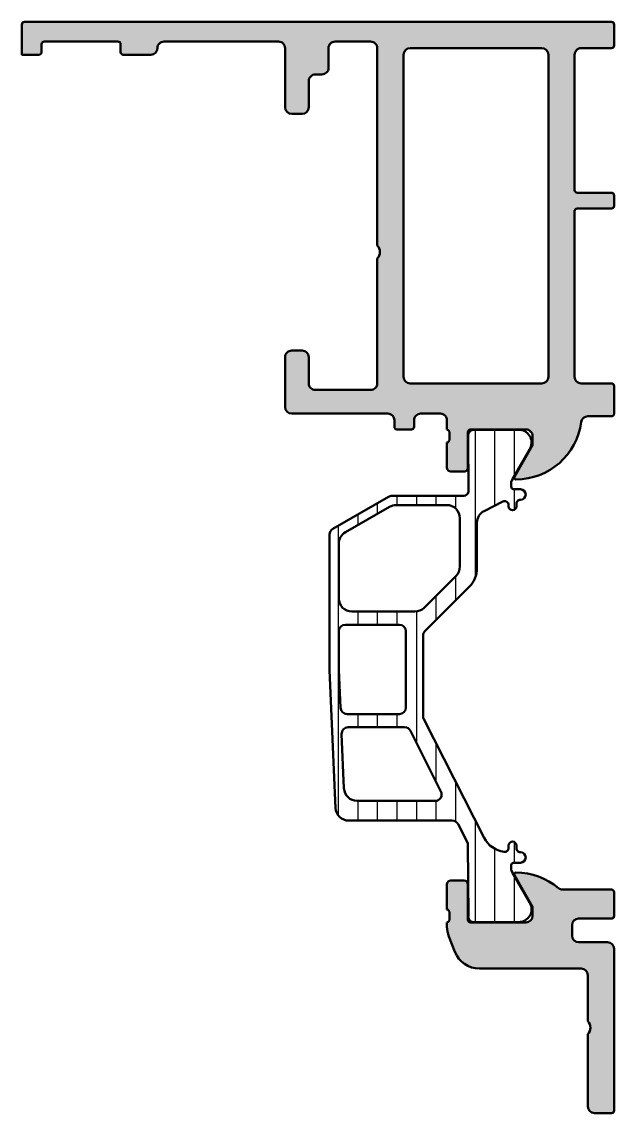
# Model space of a CAD drawing. Extents: x -30 to 15, y 0 to 83.
import ezdxf

# ---------------------------------------------------------------- set-up
doc = ezdxf.new("R2010")
doc.units = 0
for name, color, linetype, lineweight in [('0S-Alu contour', 7, 'Continuous', 50), ('0S-Alu hatch', 252, 'Continuous', 25), ('0S-Plastic contour', 254, 'Continuous', 50), ('0S-Plastic hatch', 253, 'Continuous', 25)]:
    doc.layers.add(name, color=color, linetype=linetype, lineweight=lineweight)

# ---------------------------------------------------------------- blocks, each defined once
blk = doc.blocks.new('469890__F320D2A3_C5F4_4A1F_A463_0040E91CF387_')
at = {"layer": '0S-Alu hatch'}
h = blk.add_hatch(color=256, dxfattribs=at)
edge = h.paths.add_edge_path()
edge.add_line((14.8, 69.99999999999999), (12.2, 69.99999999999999))
edge.add_ellipse((12.19999999999999, 70.19999999999997), major_axis=(-0.1999999999999886, 0), ratio=1, start_angle=0, end_angle=90.00000000000199, ccw=False)
edge.add_line((12, 70.19999999999999), (12, 80.5))
edge.add_ellipse((12.5, 80.5), major_axis=(-0.4999999999999965, 0), ratio=1, start_angle=269.9999999999996, end_angle=360, ccw=False)
edge.add_line((12.5, 81), (14.8, 81))
edge.add_arc((14.8, 81.2), 0.2000000000000028, 270, 360)
edge.add_line((15, 81.2), (15, 82.79999999999998))
edge.add_arc((14.8, 82.79999999999998), 0.1999999999999975, 0, 89.99999999999947)
edge.add_line((14.8, 83), (-29.8, 83))
edge.add_arc((-29.8, 82.79999999999998), 0.2000000000000028, 90, 180)
edge.add_line((-30.00000000000001, 82.79999999999998), (-30, 80.5))
edge.add_line((-30, 80.5), (-28.69999999999999, 80.5))
edge.add_arc((-28.7, 80.69999999999997), 0.1999999999999886, 270.0000000000021, 360)
edge.add_line((-28.50000000000001, 80.69999999999997), (-28.5, 81.3))
edge.add_ellipse((-28.30000000000001, 81.3), major_axis=(-0.1999999999999922, 0), ratio=1, start_angle=269.99999999999693, end_angle=360, ccw=False)
edge.add_line((-28.3, 81.5), (-22.7, 81.5))
edge.add_ellipse((-22.69999999999999, 81.3), major_axis=(-0.1999999999999886, 0), ratio=1, start_angle=180, end_angle=270.00000000000307, ccw=False)
edge.add_line((-22.5, 81.3), (-22.5, 80.7))
edge.add_arc((-22.29999999999999, 80.7), 0.1999999999999957, 180, 269.999999999998)
edge.add_line((-22.3, 80.5), (-20.2, 80.5))
edge.add_arc((-20.2, 81), 0.5, 270, 360)
edge.add_ellipse((-19.20000000000001, 81.00000000000001), major_axis=(-0.4999999999999858, 0), ratio=1, start_angle=269.9999999999992, end_angle=360, ccw=False)
edge.add_line((-19.2, 81.5), (-10.49999999999998, 81.5))
edge.add_ellipse((-10.49999999999998, 81), major_axis=(-0.5, 0), ratio=1, start_angle=180, end_angle=270.0000000000004, ccw=False)
edge.add_line((-9.999999999999986, 81), (-9.999999999999986, 76.5))
edge.add_arc((-9.499999999999986, 76.5), 0.4999999999999965, 180, 269.9999999999992)
edge.add_line((-9.499999999999991, 76), (-8.699999999999976, 76))
edge.add_arc((-8.699999999999982, 76.5), 0.5, 270.0000000000004, 360)
edge.add_line((-8.199999999999982, 76.5), (-8.199999999999985, 78.5))
edge.add_ellipse((-7.699999999999982, 78.5), major_axis=(-0.5000000000000027, 0), ratio=1, start_angle=269.9999999999999, end_angle=360, ccw=False)
edge.add_line((-7.699999999999981, 79), (-7.199999999999985, 79))
edge.add_arc((-7.199999999999981, 79.5), 0.5, 269.9999999999996, 360)
edge.add_line((-6.699999999999981, 79.5), (-6.699999999999981, 81))
edge.add_ellipse((-6.199999999999986, 81), major_axis=(-0.4999999999999947, 0), ratio=1, start_angle=269.9999999999994, end_angle=360, ccw=False)
edge.add_line((-6.199999999999981, 81.5), (-3.499999999999971, 81.5))
edge.add_ellipse((-3.499999999999964, 81), major_axis=(-0.5, 0), ratio=1, start_angle=180, end_angle=270.0000000000008, ccw=False)
edge.add_line((-2.999999999999968, 81), (-2.999999999999971, 65.99999999999999))
edge.add_ellipse((-3.52499999999997, 65.49999999999999), major_axis=(-0.724999999999999, 0), ratio=1, start_angle=136.3971810272964, end_angle=223.6028189727038, ccw=False)
edge.add_line((-2.999999999999971, 64.99999999999999), (-2.999999999999971, 55.49999999999998))
edge.add_ellipse((-3.499999999999966, 55.49999999999998), major_axis=(-0.4999999999999947, 0), ratio=1, start_angle=89.99999999999937, end_angle=180, ccw=False)
edge.add_line((-3.499999999999971, 54.99999999999999), (-7.699999999999981, 54.99999999999999))
edge.add_ellipse((-7.699999999999985, 55.49999999999998), major_axis=(-0.4999999999999929, 0), ratio=1, start_angle=0, end_angle=90.0000000000004, ccw=False)
edge.add_line((-8.199999999999982, 55.49999999999998), (-8.199999999999982, 57.49999999999999))
edge.add_arc((-8.699999999999976, 57.49999999999999), 0.4999999999999965, 0, 90)
edge.add_line((-8.699999999999976, 57.99999999999998), (-9.49999999999999, 57.99999999999998))
edge.add_arc((-9.499999999999996, 57.49999999999999), 0.5, 89.9999999999992, 180)
edge.add_line((-9.999999999999996, 57.49999999999999), (-9.999999999999986, 53.69999999999998))
edge.add_arc((-9.499999999999986, 53.69999999999998), 0.5, 180, 269.9999999999996)
edge.add_line((-9.49999999999999, 53.19999999999998), (-2.199999999999985, 53.19999999999999))
edge.add_ellipse((-2.199999999999979, 52.69999999999999), major_axis=(-0.4999999999999929, 0), ratio=1, start_angle=180, end_angle=270.0000000000006, ccw=False)
edge.add_line((-1.699999999999985, 52.69999999999999), (-1.699999999999985, 52.19999999999998))
edge.add_arc((-1.499999999999985, 52.19999999999998), 0.1999999999999993, 180, 270)
edge.add_line((-1.499999999999985, 51.99999999999999), (-0.3999999999999879, 51.99999999999999))
edge.add_arc((-0.3999999999999844, 52.19999999999998), 0.2000000000000028, 269.999999999999, 360)
edge.add_line((-0.1999999999999815, 52.19999999999998), (-0.1999999999999868, 52.69999999999999))
edge.add_ellipse((0.3000000000000078, 52.69999999999999), major_axis=(-0.4999999999999947, 0), ratio=1, start_angle=269.9999999999996, end_angle=360, ccw=False)
edge.add_line((0.3000000000000114, 53.19999999999998), (1.800000000000014, 53.19999999999999))
edge.add_ellipse((1.80000000000002, 52.69999999999999), major_axis=(-0.4999999999999929, 0), ratio=1, start_angle=180, end_angle=270.0000000000006, ccw=False)
edge.add_line((2.300000000000014, 52.69999999999999), (2.300000000000014, 51.99999999999999))
edge.add_ellipse((2.200000000000012, 51.71715728752537), major_axis=(-0.3000000000000003, 0), ratio=1, start_angle=180, end_angle=250.5287793655088, ccw=False)
edge.add_line((2.500000000000014, 51.71715728752537), (2.500000000000015, 51.2828427124746))
edge.add_ellipse((2.200000000000013, 51.2828427124746), major_axis=(-0.300000000000002, 0), ratio=1, start_angle=109.471220634491, end_angle=180, ccw=False)
edge.add_line((2.300000000000014, 50.99999999999998), (2.300000000000013, 49.10000000000002))
edge.add_arc((2.600000000000052, 49.10000000000002), 0.3000000000000398, 180, 270)
edge.add_line((2.600000000000052, 48.79999999999999), (3.589999999999973, 48.79999999999999))
edge.add_arc((3.589999999999976, 49.10000000000002), 0.3000000000000398, 269.9999999999993, 360)
edge.add_line((3.890000000000016, 49.10000000000002), (3.890000000000014, 51.79999999999998))
edge.add_ellipse((4.090000000000018, 51.79999999999998), major_axis=(-0.2000000000000037, 0), ratio=1, start_angle=270.0000000000008, end_angle=360, ccw=False)
edge.add_line((4.090000000000015, 51.99999999999999), (8.30000000000002, 51.99999999999999))
edge.add_ellipse((8.300000000000026, 51.49999999999999), major_axis=(-0.4999999999999929, 0), ratio=1, start_angle=180, end_angle=270.0000000000006, ccw=False)
edge.add_line((8.800000000000022, 51.49999999999998), (8.800000000000022, 50.79999999999998))
edge.add_line((8.800000000000022, 50.79999999999998), (7.418504542377655, 48.40717967697242))
edge.add_arc((7.538119784648317, 48.33811978464828), 0.138119784648302, 150.0000000000003, 269.9999999999997)
edge.add_arc((7.538119784648313, 53.19999999999997), 5, 270, 352.6879780737332)
edge.add_ellipse((12.99339246344265, 52.49999999999999), major_axis=(-0.4999999999999994, 0), ratio=1, start_angle=269.99999999999983, end_angle=352.6879780737332, ccw=False)
edge.add_line((12.99339246344266, 52.99999999999998), (14.8, 52.99999999999998))
edge.add_arc((14.8, 53.19999999999999), 0.2000000000000028, 270.0000000000005, 360)
edge.add_line((15, 53.19999999999999), (15, 55.29999999999998))
edge.add_arc((14.8, 55.29999999999998), 0.2000000000000028, 0, 90)
edge.add_line((14.8, 55.49999999999998), (12.5, 55.49999999999998))
edge.add_ellipse((12.5, 55.99999999999997), major_axis=(-0.4999999999999929, 0), ratio=1, start_angle=0, end_angle=90.0000000000004, ccw=False)
edge.add_line((12, 55.99999999999998), (12, 68.59999999999998))
edge.add_ellipse((12.19999999999999, 68.6), major_axis=(-0.1999999999999886, 0), ratio=1, start_angle=269.9999999999964, end_angle=360, ccw=False)
edge.add_line((12.2, 68.79999999999998), (14.8, 68.79999999999998))
edge.add_arc((14.8, 68.99999999999999), 0.2000000000000028, 270, 360)
edge.add_line((15, 68.99999999999999), (15, 69.79999999999998))
edge.add_arc((14.8, 69.79999999999998), 0.1999999999999993, 0, 90)
edge = h.paths.add_edge_path()
edge.add_line((-0.4999999999999752, 81), (9.5, 81))
edge.add_ellipse((9.5, 80.5), major_axis=(-0.5, 0), ratio=1, start_angle=180, end_angle=270, ccw=False)
edge.add_line((10, 80.5), (10, 55.99999999999998))
edge.add_ellipse((9.500000000000002, 55.99999999999998), major_axis=(-0.5, 0), ratio=1, start_angle=90, end_angle=180, ccw=False)
edge.add_line((9.500000000000002, 55.49999999999998), (-0.4999999999999734, 55.49999999999998))
edge.add_ellipse((-0.4999999999999716, 55.99999999999998), major_axis=(-0.5, 0), ratio=1, start_angle=0, end_angle=89.99999999999977, ccw=False)
edge.add_line((-0.9999999999999715, 55.99999999999998), (-0.9999999999999751, 80.5))
edge.add_ellipse((-0.4999999999999752, 80.5), major_axis=(-0.5, 0), ratio=1, start_angle=270, end_angle=360, ccw=False)
at = {"layer": '0S-Alu contour', "color": 7}
for points in [[(-30.00000000000001, 82.79999999999998), (-30, 80.5), (-28.69999999999999, 80.5)], [(14.8, 83), (-29.8, 83)], [(15, 81.2), (15, 82.79999999999998)], [(-28.3, 81.5), (-22.7, 81.5)], [(-19.2, 81.5), (-10.49999999999998, 81.5)], [(-6.199999999999981, 81.5), (-3.499999999999971, 81.5)], [(-28.50000000000001, 80.69999999999997), (-28.5, 81.3)], [(-22.5, 81.3), (-22.5, 80.7)], [(-9.999999999999986, 81), (-9.999999999999986, 76.5)], [(-6.699999999999981, 79.5), (-6.699999999999981, 81)], [(-2.999999999999968, 81), (-2.999999999999971, 65.99999999999999)], [(-0.4999999999999752, 81), (9.5, 81)], [(12.5, 81), (14.8, 81)], [(-22.3, 80.5), (-20.2, 80.5)], [(-0.9999999999999715, 55.99999999999998), (-0.9999999999999751, 80.5)], [(10, 80.5), (10, 55.99999999999998)], [(12, 70.19999999999999), (12, 80.5)], [(-7.699999999999981, 79), (-7.199999999999985, 79)], [(-8.199999999999982, 76.5), (-8.199999999999985, 78.5)], [(-9.499999999999991, 76), (-8.699999999999976, 76)], [(14.8, 69.99999999999999), (12.2, 69.99999999999999)], [(15, 68.99999999999999), (15, 69.79999999999998)], [(12, 55.99999999999998), (12, 68.59999999999998)], [(12.2, 68.79999999999998), (14.8, 68.79999999999998)], [(-2.999999999999971, 64.99999999999999), (-2.999999999999971, 55.49999999999998)], [(-9.999999999999996, 57.49999999999999), (-9.999999999999986, 53.69999999999998)], [(-8.699999999999976, 57.99999999999998), (-9.49999999999999, 57.99999999999998)], [(-8.199999999999982, 55.49999999999998), (-8.199999999999982, 57.49999999999999)], [(-3.499999999999971, 54.99999999999999), (-7.699999999999981, 54.99999999999999)], [(9.500000000000002, 55.49999999999998), (-0.4999999999999737, 55.49999999999998)], [(14.8, 55.49999999999998), (12.5, 55.49999999999998)], [(15, 53.19999999999999), (15, 55.29999999999998)], [(-9.49999999999999, 53.19999999999998), (-2.199999999999985, 53.19999999999999)], [(0.3000000000000114, 53.19999999999998), (1.800000000000014, 53.19999999999999)], [(-1.699999999999985, 52.69999999999999), (-1.699999999999985, 52.19999999999998)], [(-0.1999999999999815, 52.19999999999998), (-0.1999999999999868, 52.69999999999999)], [(2.300000000000014, 52.69999999999999), (2.300000000000014, 51.99999999999999)], [(12.99339246344266, 52.99999999999998), (14.8, 52.99999999999998)], [(-1.499999999999985, 51.99999999999999), (-0.3999999999999879, 51.99999999999999)], [(2.500000000000014, 51.71715728752537), (2.500000000000015, 51.2828427124746)], [(3.890000000000016, 49.10000000000002), (3.890000000000014, 51.79999999999998)], [(4.090000000000015, 51.99999999999999), (8.30000000000002, 51.99999999999999)], [(8.800000000000022, 51.49999999999998), (8.800000000000022, 50.79999999999998), (7.418504542377655, 48.40717967697242)], [(2.300000000000014, 50.99999999999998), (2.300000000000013, 49.10000000000002)], [(2.600000000000052, 48.79999999999999), (3.589999999999973, 48.79999999999999)]]:
    blk.add_lwpolyline(points, dxfattribs=at)
for centre, radius, start, end in [((-29.8, 82.79999999999998), 0.2000000000000028, 90, 180), ((14.8, 82.79999999999998), 0.1999999999999975, 0, 89.99999999999947), ((-28.7, 80.69999999999997), 0.1999999999999886, 270.0000000000021, 0), ((-22.29999999999999, 80.7), 0.1999999999999957, 180, 269.999999999998), ((-20.2, 81), 0.5, 270, 0), ((14.8, 81.2), 0.2000000000000028, 270, 0), ((-7.199999999999981, 79.5), 0.5, 269.9999999999996, 0), ((-9.499999999999986, 76.5), 0.4999999999999965, 180, 269.9999999999992), ((-8.699999999999982, 76.5), 0.5, 270.0000000000004, 0), ((14.8, 69.79999999999998), 0.1999999999999993, 0, 90), ((14.8, 68.99999999999999), 0.2000000000000028, 270, 0), ((-9.499999999999996, 57.49999999999999), 0.5, 89.9999999999992, 180), ((-8.699999999999976, 57.49999999999999), 0.4999999999999965, 0, 90), ((14.8, 55.29999999999998), 0.2000000000000028, 0, 90), ((-9.499999999999986, 53.69999999999998), 0.5, 180, 269.9999999999996), ((14.8, 53.19999999999999), 0.2000000000000028, 270.0000000000005, 0), ((7.538119784648313, 53.19999999999997), 5, 270, 352.6879780737332), ((-1.499999999999985, 52.19999999999998), 0.1999999999999993, 180, 270), ((-0.3999999999999844, 52.19999999999998), 0.2000000000000028, 269.999999999999, 0), ((2.600000000000052, 49.10000000000002), 0.3000000000000398, 180, 270), ((3.589999999999976, 49.10000000000002), 0.3000000000000398, 269.9999999999993, 0), ((7.538119784648317, 48.33811978464828), 0.138119784648302, 150.0000000000003, 269.9999999999997)]:
    blk.add_arc(centre, radius, start, end, dxfattribs=at)
at = {"layer": '0S-Alu contour', "color": 7, "extrusion": (0, 0, -1)}
for centre, radius, start, end in [((28.30000000000001, 81.3), 0.1999999999999922, 0, 90.00000000000306), ((22.69999999999999, 81.3), 0.1999999999999886, 89.99999999999694, 180), ((19.20000000000001, 81.00000000000001), 0.4999999999999858, 0, 90.00000000000081), ((10.49999999999998, 81), 0.5, 89.99999999999959, 180), ((6.199999999999986, 81), 0.4999999999999947, 0, 90.00000000000063), ((3.499999999999964, 81), 0.5, 89.99999999999923, 180), ((0.4999999999999752, 80.5), 0.5, 0, 90), ((-9.5, 80.5), 0.5, 90, 180), ((-12.5, 80.5), 0.4999999999999965, 0, 90.0000000000004), ((7.699999999999982, 78.5), 0.5000000000000027, 0, 90.0000000000001), ((-12.19999999999999, 70.19999999999997), 0.1999999999999886, 269.999999999998, 0), ((-12.19999999999999, 68.6), 0.1999999999999886, 0, 90.00000000000357), ((3.52499999999997, 65.49999999999999), 0.724999999999999, 136.3971810272962, 223.6028189727037), ((0.4999999999999716, 55.99999999999998), 0.5, 270.0000000000002, 0), ((-9.500000000000002, 55.99999999999998), 0.5, 180, 270), ((-12.5, 55.99999999999997), 0.4999999999999929, 269.9999999999996, 0), ((7.699999999999985, 55.49999999999998), 0.4999999999999929, 269.9999999999996, 0), ((3.499999999999966, 55.49999999999998), 0.4999999999999947, 180, 270.0000000000006), ((2.199999999999979, 52.69999999999999), 0.4999999999999929, 89.99999999999939, 180), ((-0.3000000000000078, 52.69999999999999), 0.4999999999999947, 0, 90.0000000000004), ((-1.80000000000002, 52.69999999999999), 0.4999999999999929, 89.99999999999939, 180), ((-12.99339246344265, 52.49999999999999), 0.4999999999999994, 7.312021926266812, 90.00000000000018), ((-2.200000000000012, 51.71715728752537), 0.3000000000000003, 109.4712206344912, 180), ((-4.090000000000018, 51.79999999999998), 0.2000000000000037, 0, 89.99999999999923), ((-8.300000000000026, 51.49999999999999), 0.4999999999999929, 89.99999999999939, 180), ((-2.200000000000013, 51.2828427124746), 0.300000000000002, 180, 250.528779365509)]:
    blk.add_arc(centre, radius, start, end, dxfattribs=at)
blk = doc.blocks.new('278063__EA2DD92D_3CEA_417A_B989_FD24A92761B2___22D76DDE_2ACF_4B44_8B21_E3C21CCFCB9C_')
at = {"layer": '0S-Plastic hatch'}
h = blk.add_hatch(dxfattribs=at)
h.set_pattern_fill('ANSI31', color=256, scale=0.4680000000000001, angle=45, style=0)
h.set_pattern_definition([(90, (0, 0), (-1.4859, 0), [])])
edge = h.paths.add_edge_path()
edge.add_arc((2.580029903480962, 41.43994949366308), 1.999999999999999, 314.9999999999978, 360)
edge.add_line((4.580029903480962, 41.43994949366308), (4.580029903481079, 44.90247913859533))
edge.add_ellipse((5.580029903481013, 44.90247913859528), major_axis=(-0.9999999999999333, 0), ratio=1, start_angle=296.98646930829665, end_angle=360, ccw=False)
edge.add_line((5.126249832151797, 45.79359285011829), (6.543930131075843, 46.51551538239348))
edge.add_ellipse((6.680064152474612, 46.24818126893651), major_axis=(-0.3000000000000395, 0), ratio=1, start_angle=180, end_angle=296.9864693082918, ccw=False)
edge.add_line((6.980064152474648, 46.24818126893652), (6.98006415247465, 46.15000000000214))
edge.add_arc((7.28006415247465, 46.15000000000214), 0.3000000000000007, 180, 360)
edge.add_line((7.580064152474651, 46.15000000000214), (7.580064152474652, 46.35000000000214))
edge.add_ellipse((7.880064152474712, 46.35000000000215), major_axis=(-0.3000000000000602, 0), ratio=1, start_angle=269.99999999999847, end_angle=360, ccw=False)
edge.add_arc((7.880064152474692, 47.05000000000217), 0.399999999999963, 270.0000000000041, 450.000000000004)
edge.add_line((7.880064152474663, 47.45000000000214), (7.380029903480863, 47.45000000000221))
edge.add_ellipse((7.380029903481022, 47.65000000000212), major_axis=(-0.1999999999999176, 0), ratio=1, start_angle=0, end_angle=89.99999999995453, ccw=False)
edge.add_line((7.180029903481107, 47.65000000000212), (7.179952298082841, 47.92581878700405))
edge.add_ellipse((7.679952297977736, 47.92580853271039), major_axis=(-0.5000000000000462, 0), ratio=1, start_angle=330.0000034006584, end_angle=359.9988249444108, ccw=False)
edge.add_line((7.246939581247309, 48.17580850700995), (8.56545643420597, 50.45954699999999))
edge.add_arc((7.737473940962789, 50.99923288204132), 0.9883399518343455, 326.9033564916662, 442.4978808121661)
edge.add_line((7.866514434205978, 51.97911267645259), (4.389972936106495, 51.97911267645259))
edge.add_arc((4.365903519223754, 51.51296053036521), 0.4667731356140224, 87.04420029355354, 182.8786305861453)
edge.add_line((3.899719377930523, 51.48951897457982), (3.940160856362808, 47.25004182869399))
edge.add_ellipse((3.547575014596094, 47.3537779694903), major_axis=(-0.4060601310926636, 0), ratio=1, start_angle=96.07742021302982, end_angle=165.1985693329923, ccw=False)
edge.add_line((3.590565495158876, 46.95000000000216), (-1.885995500303192, 46.95000000000216))
edge.add_arc((-1.885995500303295, 46.45000000000179), 0.5000000000003695, 89.99999999998818, 119.9999999999907)
edge.add_line((-2.135995500303409, 46.88301270189437), (-6.369970096518791, 44.43852632902733))
edge.add_arc((-6.11997009651893, 44.00551362713493), 0.5000000000000888, 119.9999999999758, 180)
edge.add_line((-6.619970096519018, 44.00551362713493), (-6.619970096519022, 33.70188277422022))
edge.add_line((-6.619970096519022, 33.70188277422022), (-6.161726575845658, 23.20638061263664))
edge.add_arc((-5.162678354263963, 23.250000000002), 0.9999999999998387, 182.5000000000017, 270.0000000000061)
edge.add_line((-5.162678354263857, 22.25000000000216), (2.6975255677737, 22.25000000000215))
edge.add_ellipse((2.697525567773734, 21.75000000000233), major_axis=(-0.4999999999998153, 0), ratio=1, start_angle=207.0072193886972, end_angle=270.00000000000387, ccw=False)
edge.add_line((3.143000224452508, 21.97705138241773), (3.858015925240492, 20.57419106754011))
edge.add_ellipse((3.590731131233061, 20.43796023809089), major_axis=(-0.3000000000000312, 0), ratio=1, start_angle=179.9920113084649, end_angle=207.0072193886806, ccw=False)
edge.add_line((3.890731128317026, 20.43791840939996), (3.922440023952276, 15.00999861706367))
edge.add_arc((4.348322660453181, 14.95199174627387), 0.4298148637864751, 172.2438200066981, 273.1549616102089)
edge.add_line((4.371978228656871, 14.52282833773961), (7.866514434205968, 14.54285354979402))
edge.add_arc((7.763878146151515, 15.50265547050003), 0.9652740204815152, 276.1037214403812, 393.858579888591)
edge.add_line((8.56545643420596, 16.04045299999998), (7.246939581247318, 18.32419149298999))
edge.add_ellipse((7.679952297977697, 18.57419146728955), major_axis=(-0.5000000000000017, 0), ratio=1, start_angle=0.001175055589214935, end_angle=29.999996599344513, ccw=False)
edge.add_line((7.179952298082847, 18.57418121299509), (7.180029903480988, 18.84999999957519))
edge.add_ellipse((7.380029903694438, 18.84999999978871), major_axis=(-0.2000000002134499, 0), ratio=1, start_angle=270.00000006120126, end_angle=360, ccw=False)
edge.add_line((7.380029903480806, 19.05000000000216), (7.880064152474659, 19.05000000000221))
edge.add_arc((7.880064152474687, 19.45000000000217), 0.3999999999999559, 269.999999999996, 449.999999999996)
edge.add_ellipse((7.880064152474712, 20.15000000000219), major_axis=(-0.3000000000000647, 0), ratio=1, start_angle=0, end_angle=90.00000000000028, ccw=False)
edge.add_line((7.580064152474646, 20.15000000000219), (7.580064152474649, 20.35000000000219))
edge.add_arc((7.280064152474649, 20.35000000000219), 0.2999999999999998, 0, 180)
edge.add_line((6.980064152474649, 20.35000000000219), (6.98006415247465, 20.16557835962522))
edge.add_ellipse((6.680064152474631, 20.16557835962521), major_axis=(-0.3000000000000184, 0), ratio=1, start_angle=82.23741734384441, end_angle=180, ccw=False)
edge.add_ellipse((6.909680653253108, 21.85000000000221), major_axis=(-2.000000000000053, 0), ratio=1, start_angle=27.00721938869009, end_angle=82.23741734384112, ccw=False)
edge.add_line((5.12778202653719, 20.94179447034048), (0.5345552468021318, 29.95370226400082))
edge.add_ellipse((0.98002990348027, 30.18075364641627), major_axis=(-0.4999999999992688, 0), ratio=1, start_angle=0, end_angle=27.007219388734995, ccw=False)
edge.add_line((0.4800299034810021, 30.18075364641627), (0.4800299034810003, 36.30441558773063))
edge.add_ellipse((0.9800299034809992, 36.30441558773063), major_axis=(-0.499999999999999, 0), ratio=1, start_angle=314.9999999999972, end_angle=360, ccw=False)
edge.add_line((0.6264765128877415, 36.65796897832392), (3.994243465854003, 40.02573593128993))
edge = h.paths.add_edge_path()
edge.add_ellipse((2.280029903481063, 41.56421356237527), major_axis=(-1.000000000000006, 0), ratio=1, start_angle=135.0000000000006, end_angle=180, ccw=False)
edge.add_line((2.987136684667621, 40.85710678118872), (0.5729231222945144, 38.44289321881562))
edge.add_ellipse((-0.1341836588920273, 39.15000000000217), major_axis=(-1, 0), ratio=1, start_angle=89.99999999999937, end_angle=134.9999999999996, ccw=False)
edge.add_line((-0.134183658892038, 38.15000000000217), (-4.919970096518976, 38.15000000000217))
edge.add_ellipse((-4.919970096518976, 39.15000000000217), major_axis=(-1, 0), ratio=1, start_angle=0, end_angle=90, ccw=False)
edge.add_line((-5.919970096518976, 39.15000000000217), (-5.919970096518975, 43.31269330410753))
edge.add_ellipse((-4.91997009651898, 43.31269330410753), major_axis=(-0.9999999999999941, 0), ratio=1, start_angle=300, end_angle=360, ccw=False)
edge.add_line((-5.419970096518976, 44.17871870789197), (-2.064456469386027, 46.11602540378661))
edge.add_ellipse((-1.564456469386019, 45.25000000000217), major_axis=(-1, 0), ratio=1, start_angle=270.0000000000004, end_angle=300.00000000000057, ccw=False)
edge.add_line((-1.564456469386026, 46.25000000000218), (2.280029903481068, 46.25000000000218))
edge.add_ellipse((2.280029903481068, 45.25000000000217), major_axis=(-1, 0), ratio=1, start_angle=180, end_angle=270, ccw=False)
edge.add_line((3.280029903481068, 45.25000000000217), (3.28002990348107, 41.56421356237527))
edge = h.paths.add_edge_path()
edge.add_line((-5.20698909751918, 29.35000000000216), (-0.9216348549593469, 29.35000000000215))
edge.add_ellipse((-0.9216348549593575, 28.85000000000207), major_axis=(-0.5000000000000808, 0), ratio=1, start_angle=206.7367475977945, end_angle=269.99999999999875, ccw=False)
edge.add_line((-0.4750933417511299, 29.07494594235665), (1.842163406444043, 24.47494594235659))
edge.add_ellipse((1.395621893235958, 24.25000000000208), major_axis=(-0.4999999999999219, 0), ratio=1, start_angle=89.99999999999818, end_angle=206.7367475977945, ccw=False)
edge.add_line((1.395621893235942, 23.75000000000216), (-4.527502889012634, 23.75000000000217))
edge.add_ellipse((-4.527502889012612, 24.75000000000214), major_axis=(-0.9999999999999676, 0), ratio=1, start_angle=2.5000000000030127, end_angle=89.9999999999988, ccw=False)
edge.add_line((-5.526551110594436, 24.70638061263675), (-5.706513208310141, 28.82819030631974))
edge.add_ellipse((-5.206989097519365, 28.85000000000232), major_axis=(-0.4999999999998437, 0), ratio=1, start_angle=-90.00000000002109, end_angle=2.499999999990507, ccw=False)
edge = h.paths.add_edge_path()
edge.add_line((-5.419970096518976, 37.15000000000217), (-1.319970096518954, 37.15000000000217))
edge.add_ellipse((-1.319970096518954, 36.65000000000218), major_axis=(-0.5, 0), ratio=1, start_angle=180, end_angle=270, ccw=False)
edge.add_line((-0.8199700965189543, 36.65000000000218), (-0.8199700965189578, 30.85000000000216))
edge.add_ellipse((-1.319970096518957, 30.85000000000216), major_axis=(-0.5, 0), ratio=1, start_angle=90.0000000000004, end_angle=180, ccw=False)
edge.add_line((-1.319970096518954, 30.35000000000215), (-5.294310983336185, 30.35000000000216))
edge.add_ellipse((-5.294310983336199, 30.85000000000218), major_axis=(-0.5000000000000155, 0), ratio=1, start_angle=2.500000000001819, end_angle=90.00000000000159, ccw=False)
edge.add_line((-5.793835094127143, 30.82819030631949), (-5.919970096518976, 33.7171568285533))
edge.add_line((-5.919970096518976, 33.7171568285533), (-5.919970096518976, 36.65000000000217))
edge.add_ellipse((-5.419970096518969, 36.65000000000217), major_axis=(-0.5000000000000071, 0), ratio=1, start_angle=270.0000000000008, end_angle=360, ccw=False)
at = {"layer": '0S-Alu contour', "color": 7}
for points in [[(-5.419970096518976, 44.17871870789197), (-2.064456469386027, 46.11602540378661)], [(-1.564456469386026, 46.25000000000218), (2.280029903481068, 46.25000000000218)], [(3.280029903481068, 45.25000000000217), (3.28002990348107, 41.56421356237527)], [(-5.919970096518976, 39.15000000000217), (-5.919970096518975, 43.31269330410753)], [(2.987136684667621, 40.85710678118872), (0.5729231222945143, 38.44289321881562)], [(-0.134183658892038, 38.15000000000217), (-4.919970096518976, 38.15000000000217)], [(-5.793835094127143, 30.82819030631949), (-5.919970096518976, 33.7171568285533), (-5.919970096518976, 36.65000000000217)], [(-5.419970096518976, 37.15000000000217), (-1.319970096518954, 37.15000000000217)], [(-0.8199700965189543, 36.65000000000218), (-0.8199700965189578, 30.85000000000216)], [(-1.319970096518954, 30.35000000000215), (-5.294310983336185, 30.35000000000216)], [(-5.20698909751918, 29.35000000000216), (-0.9216348549593469, 29.35000000000215)], [(-0.4750933417511299, 29.07494594235665), (1.842163406444043, 24.47494594235659)], [(-5.526551110594436, 24.70638061263675), (-5.706513208310141, 28.82819030631974)], [(1.395621893235942, 23.75000000000216), (-4.527502889012634, 23.75000000000217)]]:
    blk.add_lwpolyline(points, dxfattribs=at)
at = {"layer": '0S-Alu contour', "color": 7, "extrusion": (0, 0, -1)}
for centre, radius, start, end in [((1.564456469386019, 45.25000000000217), 1, 59.99999999999946, 89.99999999999959), ((-2.280029903481068, 45.25000000000217), 1, 90, 180), ((4.91997009651898, 43.31269330410753), 0.9999999999999941, 0, 60.00000000000003), ((-2.280029903481063, 41.56421356237527), 1.000000000000006, 180, 224.9999999999995), ((4.919970096518976, 39.15000000000217), 1, 270, 0), ((0.1341836588920273, 39.15000000000217), 1, 225.0000000000004, 270.0000000000006), ((5.419970096518969, 36.65000000000217), 0.5000000000000071, 0, 89.9999999999992), ((1.319970096518954, 36.65000000000218), 0.5, 90, 180), ((5.294310983336199, 30.85000000000218), 0.5000000000000155, 269.9999999999984, 357.4999999999982), ((1.319970096518957, 30.85000000000216), 0.5, 180, 269.9999999999996), ((5.206989097519365, 28.85000000000232), 0.4999999999998437, 357.5000000000095, 90.00000000002115), ((0.9216348549593575, 28.85000000000207), 0.5000000000000808, 90.00000000000122, 153.2632524022055), ((4.527502889012612, 24.75000000000214), 0.9999999999999676, 270.0000000000012, 357.499999999997), ((-1.395621893235958, 24.25000000000208), 0.4999999999999219, 153.2632524022055, 270.0000000000018)]:
    blk.add_arc(centre, radius, start, end, dxfattribs=at)
at = {"layer": '0S-Plastic contour', "color": 7}
for points in [[(3.899719377930523, 51.48951897457982), (3.940160856362808, 47.25004182869399)], [(7.866514434205978, 51.97911267645259), (4.389972936106495, 51.97911267645259)], [(7.246939581247309, 48.17580850700995), (8.56545643420597, 50.45954699999999)], [(7.180029903481107, 47.65000000000212), (7.179952298082841, 47.92581878700405)], [(7.880064152474663, 47.45000000000214), (7.380029903480863, 47.45000000000221)], [(-2.135995500303409, 46.88301270189437), (-6.369970096518791, 44.43852632902733)], [(3.590565495158876, 46.95000000000216), (-1.885995500303192, 46.95000000000216)], [(5.126249832151797, 45.79359285011829), (6.543930131075843, 46.51551538239348)], [(6.980064152474648, 46.24818126893652), (6.98006415247465, 46.15000000000214)], [(7.580064152474651, 46.15000000000214), (7.580064152474652, 46.35000000000214)], [(4.580029903480962, 41.43994949366308), (4.580029903481079, 44.90247913859533)], [(-6.619970096519018, 44.00551362713493), (-6.619970096519022, 33.70188277422022), (-6.161726575845658, 23.20638061263664)], [(0.6264765128877415, 36.65796897832392), (3.994243465854003, 40.02573593128993)], [(0.4800299034810021, 30.18075364641627), (0.4800299034810003, 36.30441558773063)], [(5.12778202653719, 20.94179447034048), (0.5345552468021318, 29.95370226400082)], [(-5.162678354263857, 22.25000000000216), (2.6975255677737, 22.25000000000215)], [(3.143000224452508, 21.97705138241773), (3.858015925240492, 20.57419106754011)], [(3.890731128317026, 20.43791840939996), (3.922440023952276, 15.00999861706367)], [(6.980064152474649, 20.35000000000219), (6.98006415247465, 20.16557835962522)], [(7.580064152474646, 20.15000000000219), (7.580064152474649, 20.35000000000219)], [(7.179952298082847, 18.57418121299509), (7.180029903480988, 18.84999999957519)], [(8.56545643420596, 16.04045299999998), (7.246939581247318, 18.32419149298999)], [(7.380029903480806, 19.05000000000216), (7.880064152474659, 19.05000000000221)], [(4.371978228656871, 14.52282833773961), (7.866514434205968, 14.54285354979402)]]:
    blk.add_lwpolyline(points, dxfattribs=at)
for centre, radius, start, end in [((4.365903519223754, 51.51296053036521), 0.4667731356140224, 87.04420029355354, 182.8786305861453), ((7.737473940962789, 50.99923288204132), 0.9883399518343455, 326.9033564916662, 82.49788081216612), ((7.880064152474692, 47.05000000000217), 0.399999999999963, 270.0000000000041, 90.00000000000406), ((-1.885995500303295, 46.45000000000179), 0.5000000000003695, 89.99999999998818, 119.9999999999907), ((7.28006415247465, 46.15000000000214), 0.3000000000000007, 180, 0), ((-6.11997009651893, 44.00551362713493), 0.5000000000000888, 119.9999999999758, 180), ((2.580029903480962, 41.43994949366308), 1.999999999999999, 314.9999999999978, 0), ((-5.162678354263963, 23.250000000002), 0.9999999999998387, 182.5000000000017, 270.0000000000061), ((7.280064152474649, 20.35000000000219), 0.2999999999999998, 0, 180), ((7.880064152474687, 19.45000000000217), 0.3999999999999559, 269.999999999996, 89.99999999999605), ((7.763878146151515, 15.50265547050003), 0.9652740204815152, 276.1037214403812, 33.85857988859105), ((4.348322660453181, 14.95199174627387), 0.4298148637864751, 172.2438200066981, 273.1549616102089)]:
    blk.add_arc(centre, radius, start, end, dxfattribs=at)
at = {"layer": '0S-Plastic contour', "color": 7, "extrusion": (0, 0, -1)}
for centre, radius, start, end in [((-7.679952297977736, 47.92580853271039), 0.5000000000000462, 0.0011750555892266, 29.99999659934161), ((-7.380029903481022, 47.65000000000212), 0.1999999999999176, 270.0000000000455, 0), ((-3.547575014596094, 47.3537779694903), 0.4060601310926636, 194.8014306670078, 263.9225797869702), ((-6.680064152474612, 46.24818126893651), 0.3000000000000395, 63.01353069170818, 180), ((-7.880064152474712, 46.35000000000215), 0.3000000000000602, 0, 90.00000000000152), ((-5.580029903481013, 44.90247913859528), 0.9999999999999333, 0, 63.01353069170334), ((-0.9800299034809992, 36.30441558773063), 0.499999999999999, 0, 45.00000000000278), ((-0.98002990348027, 30.18075364641627), 0.4999999999992688, 332.992780611265, 0), ((-2.697525567773734, 21.75000000000233), 0.4999999999998153, 89.99999999999613, 152.9927806113028), ((-6.909680653253108, 21.85000000000221), 2.000000000000053, 277.762582656159, 332.9927806113099), ((-3.590731131233061, 20.43796023809089), 0.3000000000000312, 152.9927806113194, 180.0079886915352), ((-6.680064152474631, 20.16557835962521), 0.3000000000000185, 180, 277.7625826561557), ((-7.880064152474712, 20.15000000000219), 0.3000000000000647, 269.9999999999997, 0), ((-7.679952297977697, 18.57419146728955), 0.5000000000000017, 330.0000034006555, 359.9988249444108), ((-7.380029903694438, 18.84999999978871), 0.2000000002134499, 0, 89.99999993879875)]:
    blk.add_arc(centre, radius, start, end, dxfattribs=at)
blk = doc.blocks.new('469950__CCB624CE_188C_4FC9_8B9A_1F23D050B287_')
at = {"layer": '0S-Alu hatch'}
h = blk.add_hatch(color=256, dxfattribs=at)
edge = h.paths.add_edge_path()
edge.add_ellipse((14.50000000000001, 12.5), major_axis=(-0.5000000000000018, 0), ratio=1, start_angle=180, end_angle=269.99999999999983, ccw=False)
edge.add_line((15.00000000000001, 12.5), (15.00000000000001, 0.2000000000000028))
edge.add_ellipse((14.80000000000002, 0.1999999999999977), major_axis=(-0.1999999999999975, 0), ratio=1, start_angle=89.99999999999949, end_angle=180, ccw=False)
edge.add_line((14.80000000000002, 0), (13.50000000000002, 0))
edge.add_ellipse((13.50000000000002, 0.5000000000000013), major_axis=(-0.5000000000000013, 0), ratio=1, start_angle=0, end_angle=89.99999999999977, ccw=False)
edge.add_line((13.00000000000002, 0.5), (13.00000000000002, 6))
edge.add_arc((12.47500000000002, 6.5), 0.724999999999999, 316.3971810272963, 403.6028189727037)
edge.add_line((13.00000000000002, 7), (13.00000000000002, 10.5))
edge.add_arc((12.50000000000001, 10.5), 0.5, 0, 90)
edge.add_line((12.50000000000001, 11), (4.764700861520873, 11))
edge.add_ellipse((4.764700861520871, 13), major_axis=(-2, 0), ratio=1, start_angle=21.499999999999773, end_angle=90.00000000000011, ccw=False)
edge.add_line((2.903865725556821, 12.26699754655141), (2.439164864035966, 13.44670941076472))
edge.add_ellipse((4.300000000000064, 14.17971186421332), major_axis=(-2.000000000000045, 0), ratio=1, start_angle=0, end_angle=21.499999999999375, ccw=False)
edge.add_line((2.300000000000018, 14.17971186421332), (2.300000000000018, 14.5))
edge.add_arc((2.200000000000017, 14.78284271247462), 0.2999999999999999, 289.471220634491, 360)
edge.add_line((2.500000000000016, 14.78284271247462), (2.500000000000019, 15.21715728752538))
edge.add_arc((2.200000000000017, 15.21715728752538), 0.3000000000000025, 0, 70.52877936550881)
edge.add_line((2.30000000000002, 15.5), (2.30000000000002, 17.39999999999995))
edge.add_ellipse((2.60000000000006, 17.39999999999995), major_axis=(-0.3000000000000402, 0), ratio=1, start_angle=270.0000000000001, end_angle=360, ccw=False)
edge.add_line((2.60000000000006, 17.69999999999999), (3.58999999999998, 17.69999999999999))
edge.add_ellipse((3.589999999999979, 17.39999999999995), major_axis=(-0.3000000000000398, 0), ratio=1, start_angle=180, end_angle=269.99999999999994, ccw=False)
edge.add_line((3.89000000000002, 17.39999999999995), (3.890000000000021, 14.7))
edge.add_arc((4.090000000000024, 14.7), 0.2000000000000028, 180, 269.9999999999995)
edge.add_line((4.090000000000022, 14.5), (8.300000000000018, 14.5))
edge.add_arc((8.300000000000017, 15), 0.5, 270.0000000000002, 360)
edge.add_line((8.800000000000017, 15), (8.800000000000017, 15.7))
edge.add_line((8.800000000000017, 15.7), (7.418504542377651, 18.09282032302755))
edge.add_ellipse((7.538119784648312, 18.1618802153517), major_axis=(-0.1381197846482966, 0), ratio=1, start_angle=-89.9999999999992, end_angle=29.999999999999886, ccw=False)
edge.add_ellipse((7.538119784648324, 13.30000000000001), major_axis=(-4.999999999999982, 0), ratio=1, start_angle=229.7858289826298, end_angle=270.00000000000017, ccw=False)
edge.add_arc((11.08917596556125, 17.5), 0.5000000000000013, 229.7858289826284, 269.9999999999998)
edge.add_line((11.08917596556125, 17), (14.80000000000002, 17))
edge.add_ellipse((14.80000000000002, 16.79999999999999), major_axis=(-0.2000000000000028, 0), ratio=1, start_angle=180, end_angle=270.0000000000005, ccw=False)
edge.add_line((15.00000000000002, 16.79999999999999), (15.00000000000001, 15))
edge.add_ellipse((14.80000000000002, 14.99999999999999), major_axis=(-0.1999999999999922, 0), ratio=1, start_angle=89.9999999999979, end_angle=180, ccw=False)
edge.add_line((14.80000000000002, 14.79999999999999), (12.30000000000001, 14.79999999999999))
edge.add_arc((12.30000000000001, 14.29999999999999), 0.5, 90, 180)
edge.add_line((11.80000000000001, 14.29999999999999), (11.80000000000001, 13.5))
edge.add_arc((12.30000000000001, 13.5), 0.5, 180, 270)
edge.add_line((12.30000000000001, 13), (14.50000000000002, 13))
at = {"layer": '0S-Alu contour', "color": 7}
for points in [[(2.60000000000006, 17.69999999999999), (3.58999999999998, 17.69999999999999)], [(8.800000000000017, 15), (8.800000000000017, 15.7), (7.418504542377651, 18.09282032302755)], [(2.30000000000002, 15.5), (2.30000000000002, 17.39999999999995)], [(3.89000000000002, 17.39999999999995), (3.890000000000021, 14.7)], [(11.08917596556125, 17), (14.80000000000002, 17)], [(15.00000000000002, 16.79999999999999), (15.00000000000001, 15)], [(2.500000000000016, 14.78284271247462), (2.500000000000019, 15.21715728752538)], [(2.300000000000018, 14.17971186421332), (2.300000000000018, 14.5)], [(4.090000000000022, 14.5), (8.300000000000018, 14.5)], [(11.80000000000001, 14.29999999999999), (11.80000000000001, 13.5)], [(14.80000000000002, 14.79999999999999), (12.30000000000001, 14.79999999999999)], [(2.903865725556821, 12.26699754655141), (2.439164864035966, 13.44670941076472)], [(12.30000000000001, 13), (14.50000000000002, 13)], [(15.00000000000001, 12.5), (15.00000000000001, 0.2000000000000028)], [(12.50000000000001, 11), (4.764700861520873, 11)], [(13.00000000000002, 7), (13.00000000000002, 10.5)], [(13.00000000000002, 0.5), (13.00000000000002, 6)], [(14.80000000000002, 0), (13.50000000000002, 0)]]:
    blk.add_lwpolyline(points, dxfattribs=at)
at = {"layer": '0S-Alu contour', "color": 7, "extrusion": (0, 0, -1)}
for centre, radius, start, end in [((-7.538119784648312, 18.1618802153517), 0.1381197846482966, 330.0000000000001, 89.99999999999928), ((-7.538119784648324, 13.30000000000001), 4.999999999999982, 89.99999999999984, 130.2141710173702), ((-2.60000000000006, 17.39999999999995), 0.3000000000000402, 0, 89.99999999999991), ((-3.589999999999979, 17.39999999999995), 0.3000000000000398, 90.00000000000007, 180), ((-14.80000000000002, 16.79999999999999), 0.2000000000000028, 89.99999999999947, 180), ((-14.80000000000002, 14.99999999999999), 0.1999999999999922, 180, 270.0000000000021), ((-4.300000000000064, 14.17971186421332), 2.000000000000045, 338.5000000000006, 0), ((-14.50000000000001, 12.5), 0.5000000000000018, 90.00000000000018, 180), ((-4.764700861520871, 13), 2, 269.9999999999999, 338.5000000000002), ((-13.50000000000002, 0.5000000000000013), 0.5000000000000013, 270.0000000000002, 0), ((-14.80000000000002, 0.1999999999999977), 0.1999999999999975, 180, 270.0000000000005)]:
    blk.add_arc(centre, radius, start, end, dxfattribs=at)
at = {"layer": '0S-Alu contour', "color": 7}
for centre, radius, start, end in [((11.08917596556125, 17.5), 0.5000000000000013, 229.7858289826284, 269.9999999999998), ((2.200000000000017, 15.21715728752538), 0.3000000000000025, 0, 70.52877936550881), ((8.300000000000017, 15), 0.5, 270.0000000000002, 0), ((2.200000000000017, 14.78284271247462), 0.2999999999999999, 289.471220634491, 0), ((4.090000000000024, 14.7), 0.2000000000000028, 180, 269.9999999999995), ((12.30000000000001, 14.29999999999999), 0.5, 90, 180), ((12.30000000000001, 13.5), 0.5, 180, 270), ((12.50000000000001, 10.5), 0.5, 0, 90), ((12.47500000000002, 6.5), 0.724999999999999, 316.3971810272963, 43.60281897270371)]:
    blk.add_arc(centre, radius, start, end, dxfattribs=at)
blk = doc.blocks.new('475610__E4B98E54_D1B4_478B_B6E9_A5CF6DC63900_')
at = {"layer": '0S-Alu contour', "color": 7}
for name in ['469890__F320D2A3_C5F4_4A1F_A463_0040E91CF387_', '469950__CCB624CE_188C_4FC9_8B9A_1F23D050B287_']:
    blk.add_blockref(name, (0, 0), dxfattribs=at)
at = {"layer": '0S-Plastic contour', "color": 7}
blk.add_blockref('278063__EA2DD92D_3CEA_417A_B989_FD24A92761B2___22D76DDE_2ACF_4B44_8B21_E3C21CCFCB9C_', (0, 0), dxfattribs=at)

msp = doc.modelspace()

# ---------------------------------------------------------------- block references
at = {"layer": '0S-Alu contour', "color": 7}
msp.add_blockref('475610__E4B98E54_D1B4_478B_B6E9_A5CF6DC63900_', (0, 0), dxfattribs=at)

doc.saveas('drawing.dxf')
